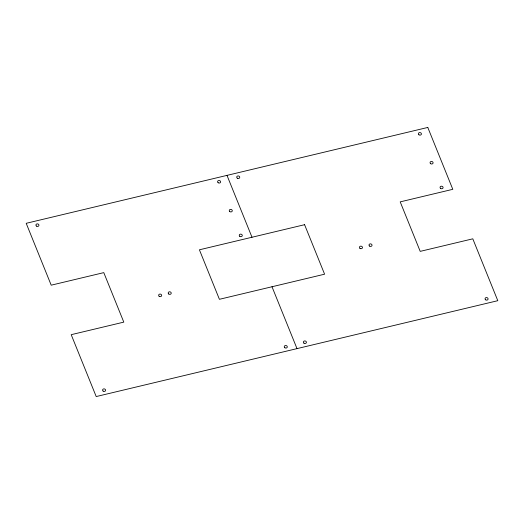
<?xml version="1.0" encoding="UTF-8"?>
<svg xmlns="http://www.w3.org/2000/svg" width="524" height="524" viewBox="0 0 524 524"><rect width="100%" height="100%" fill="white"/><g stroke="black" fill="none" stroke-linecap="round" stroke-linejoin="round"><path stroke-width="0.79" d="M226.997 175.376L251.998 237.248M272.002 286.752L297.003 348.624M427.794 127.443L26.2 223.309L51.201 285.18L103.791 272.631L123.795 322.129L71.205 334.679L96.206 396.557L497.8 300.691L472.799 238.82L420.209 251.369L400.205 201.871L452.795 189.321L427.794 127.443M304.588 224.698L199.408 249.804L219.412 299.302L324.592 274.196L304.588 224.698M418.945 134.792A1.526 1.277 10.6 0 0 421.401 134.131A1.526 1.277 10.6 0 0 419.357 132.624A1.526 1.277 10.6 0 0 418.945 134.792M485.617 299.793A1.526 1.277 10.6 0 0 488.073 299.132A1.526 1.277 10.6 0 0 486.023 297.625A1.526 1.277 10.6 0 0 485.617 299.793M303.946 343.161A1.526 1.277 10.6 0 0 306.396 342.5A1.526 1.277 10.6 0 0 304.352 340.993A1.526 1.277 10.6 0 0 303.946 343.161M237.274 178.16A1.526 1.277 10.6 0 0 239.73 177.498A1.526 1.277 10.6 0 0 237.68 175.992A1.526 1.277 10.6 0 0 237.274 178.16M430.577 163.639A1.526 1.277 10.6 0 0 433.06 163.049A1.526 1.277 10.6 0 0 431.069 161.49A1.526 1.277 10.6 0 0 430.577 163.639M440.579 188.391A1.526 1.277 10.6 0 0 443.062 187.795A1.526 1.277 10.6 0 0 441.07 186.236A1.526 1.277 10.6 0 0 440.579 188.391M359.962 248.343A1.526 1.277 10.6 0 0 362.444 247.747A1.526 1.277 10.6 0 0 360.453 246.188A1.526 1.277 10.6 0 0 359.962 248.343M369.518 246.057A1.526 1.277 10.6 0 0 372.007 245.468A1.526 1.277 10.6 0 0 370.016 243.902A1.526 1.277 10.6 0 0 369.518 246.057M218.148 182.725A1.526 1.277 10.6 0 0 220.604 182.064A1.526 1.277 10.6 0 0 218.554 180.557A1.526 1.277 10.6 0 0 218.148 182.725M284.82 347.726A1.526 1.277 10.6 0 0 287.276 347.065A1.526 1.277 10.6 0 0 285.226 345.558A1.526 1.277 10.6 0 0 284.82 347.726M103.143 391.094A1.526 1.277 10.6 0 0 105.599 390.432A1.526 1.277 10.6 0 0 103.555 388.926A1.526 1.277 10.6 0 0 103.143 391.094M36.477 226.093A1.526 1.277 10.6 0 0 38.927 225.431A1.526 1.277 10.6 0 0 36.883 223.925A1.526 1.277 10.6 0 0 36.477 226.093M229.781 211.572A1.526 1.277 10.6 0 0 232.263 210.982A1.526 1.277 10.6 0 0 230.272 209.423A1.526 1.277 10.6 0 0 229.781 211.572M239.776 236.324A1.526 1.277 10.6 0 0 242.265 235.728A1.526 1.277 10.6 0 0 240.274 234.169A1.526 1.277 10.6 0 0 239.776 236.324M159.158 296.27A1.526 1.277 10.6 0 0 161.647 295.68A1.526 1.277 10.6 0 0 159.656 294.121A1.526 1.277 10.6 0 0 159.158 296.27M168.721 293.99A1.526 1.277 10.6 0 0 171.21 293.394A1.526 1.277 10.6 0 0 169.213 291.835A1.526 1.277 10.6 0 0 168.721 293.99"/></g></svg>
